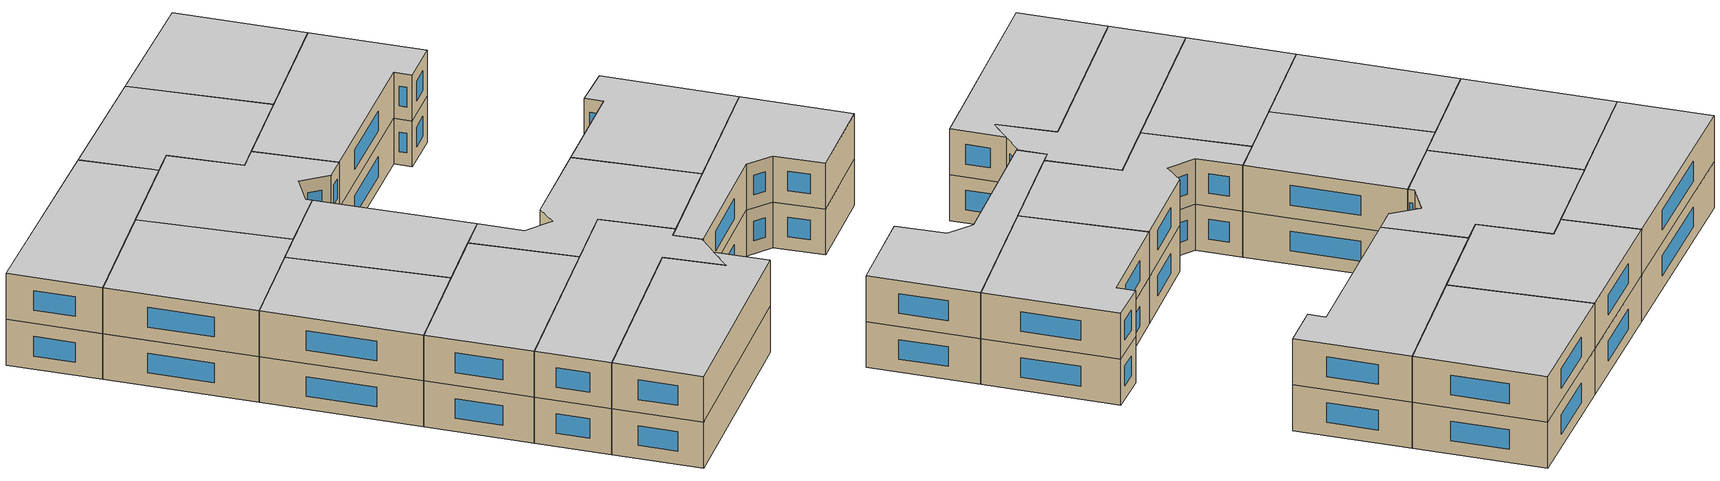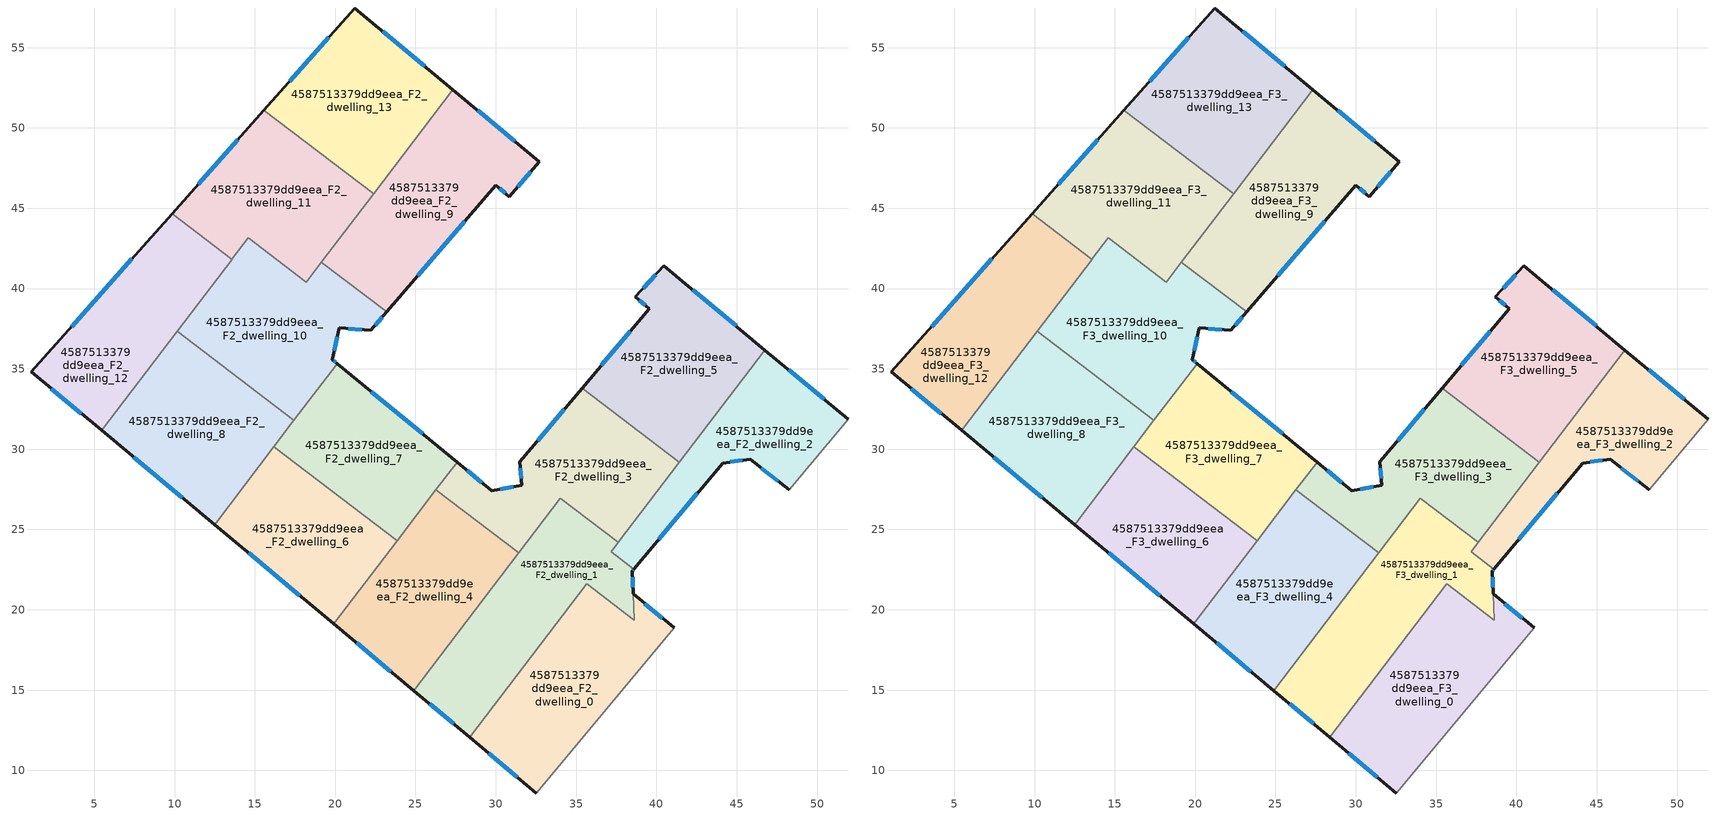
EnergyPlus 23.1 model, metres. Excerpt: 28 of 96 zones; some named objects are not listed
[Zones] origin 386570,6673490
4587513379dd9eea_F2_dwelling_0
 floor to 4587513379dd9eea_F1_dwelling_0 (EU_floor_Construction): 38.55,21 41.1,18.87 32.53,8.59 28.38,12.06 35.66,21.62 38.61,19.36 z6
 wall outside (EU_wall_Construction): 41.1,18.87 38.55,21 / 28.38,12.06 32.53,8.59 z6:9
 wall adiabatic (EU_wall_Construction): 32.53,8.59 41.1,18.87 z6:9
 wall to 4587513379dd9eea_F2_dwelling_1 (EU_wall_Construction): 38.55,21 38.61,19.36 35.66,21.62 28.38,12.06 z6:9
 window (EU_Window_Construction): 40.37,19.48 39.28,20.39 / 29.56,11.07 31.34,9.58 z6.86:8.14
4587513379dd9eea_F2_dwelling_1
 floor to 4587513379dd9eea_F1_dwelling_1 (EU_floor_Construction): 37.63,24.2 37.19,23.62 38.58,22.52 38.5,22.42 38.55,21 38.61,19.36 35.66,21.62 28.38,12.06 24.88,14.97 34.02,26.95 z6
 wall outside (EU_wall_Construction): 24.88,14.97 28.38,12.06 / 38.55,21 38.5,22.42 38.58,22.52 z6:9
 wall to 4587513379dd9eea_F2_dwelling_3 (EU_wall_Construction): 37.63,24.2 34.02,26.95 31.42,23.55 z6:9
 wall to 4587513379dd9eea_F2_dwelling_2 (EU_wall_Construction): 38.58,22.52 37.19,23.62 37.63,24.2 z6:9
 wall to 4587513379dd9eea_F2_dwelling_4 (EU_wall_Construction): 31.42,23.54 24.88,14.97 z6:9
 window (EU_Window_Construction): 25.88,14.14 27.38,12.89 / 38.52,22.45 38.55,22.49 / 38.53,21.4 38.51,22.01 z6.86:8.14
4587513379dd9eea_F2_dwelling_10
 floor to 4587513379dd9eea_F1_dwelling_10 (EU_floor_Construction): 19.15,41.64 23.21,38.54 22.23,37.4 20.26,37.55 19.82,35.58 20.13,35.33 17.43,31.79 10.16,37.34 14.59,43.15 18.2,40.39 z6
 wall outside (EU_wall_Construction): 20.13,35.33 19.82,35.58 20.26,37.55 22.23,37.4 23.21,38.54 z6:9
 wall to 4587513379dd9eea_F2_dwelling_8 (EU_wall_Construction): 10.16,37.34 17.43,31.79 z6:9
 wall to 4587513379dd9eea_F2_dwelling_11 (EU_wall_Construction): 19.15,41.64 18.2,40.39 14.59,43.15 13.58,41.83 z6:9
 wall to 4587513379dd9eea_F2_dwelling_9 (EU_wall_Construction): 23.21,38.54 19.15,41.64 z6:9
 wall to 4587513379dd9eea_F2_dwelling_7 (EU_wall_Construction): 17.43,31.79 20.13,35.33 z6:9
 wall to 4587513379dd9eea_F2_dwelling_12 (EU_wall_Construction): 13.58,41.82 10.16,37.34 z6:9
 window (EU_Window_Construction): 19.95,36.14 20.14,36.99 / 20.04,35.4 19.91,35.51 / 22.51,37.72 22.93,38.22 / 20.83,37.51 21.67,37.44 z6.86:8.14
4587513379dd9eea_F2_dwelling_11
 floor to 4587513379dd9eea_F1_dwelling_11 (EU_floor_Construction): 22.39,45.89 18.2,40.39 14.59,43.15 13.58,41.83 9.85,44.67 15.56,51.1 z6
 wall outside (EU_wall_Construction): 15.56,51.1 9.85,44.67 z6:9
 wall to 4587513379dd9eea_F2_dwelling_13 (EU_wall_Construction): 22.39,45.89 15.56,51.1 z6:9
 wall to 4587513379dd9eea_F2_dwelling_12 (EU_wall_Construction): 9.85,44.67 13.58,41.83 z6:9
 wall to 4587513379dd9eea_F2_dwelling_9 (EU_wall_Construction): 19.15,41.64 22.39,45.89 z6:9
 window (EU_Window_Construction): 13.93,49.26 11.48,46.51 z6.86:8.14
4587513379dd9eea_F2_dwelling_12
 floor to 4587513379dd9eea_F1_dwelling_12 (EU_floor_Construction): 13.58,41.83 5.45,31.17 1.09,34.81 9.85,44.67 z6
 wall outside (EU_wall_Construction): 9.85,44.67 1.09,34.81 5.45,31.17 z6:9
 wall to 4587513379dd9eea_F2_dwelling_8 (EU_wall_Construction): 5.45,31.17 10.16,37.34 z6:9
 window (EU_Window_Construction): 7.35,41.85 3.59,37.63 / 2.34,33.77 4.21,32.21 z6.86:8.14
4587513379dd9eea_F2_dwelling_13
 floor to 4587513379dd9eea_F1_dwelling_13 (EU_floor_Construction): 27.33,52.37 22.39,45.89 15.56,51.1 21.22,57.47 z6
 wall outside (EU_wall_Construction): 27.33,52.37 21.22,57.47 15.56,51.1 z6:9
 wall to 4587513379dd9eea_F2_dwelling_9 (EU_wall_Construction): 22.39,45.89 27.33,52.37 z6:9
 window (EU_Window_Construction): 19.6,55.65 17.18,52.92 / 25.58,53.83 22.97,56.01 z6.86:8.14
4587513379dd9eea_F2_dwelling_2
 floor to 4587513379dd9eea_F1_dwelling_2 (EU_floor_Construction): 51.93,31.86 48.27,27.46 45.84,29.37 44.12,29.13 38.58,22.52 37.19,23.62 46.76,36.17 z6
 wall outside (EU_wall_Construction): 51.93,31.86 46.76,36.17 / 38.58,22.52 44.12,29.13 45.84,29.37 48.27,27.46 z6:9
 wall adiabatic (EU_wall_Construction): 48.27,27.46 51.93,31.86 z6:9
 wall to 4587513379dd9eea_F2_dwelling_3 (EU_wall_Construction): 41.44,29.19 37.63,24.2 z6:9
 wall to 4587513379dd9eea_F2_dwelling_5 (EU_wall_Construction): 46.76,36.17 41.44,29.19 z6:9
 window (EU_Window_Construction): 50.46,33.09 48.24,34.94 / 46.53,28.83 47.57,28.01 / 44.61,29.2 45.35,29.3 / 40.16,24.41 42.54,27.24 z6.86:8.14
4587513379dd9eea_F2_dwelling_3
 floor to 4587513379dd9eea_F1_dwelling_3 (EU_floor_Construction): 41.44,29.19 37.63,24.2 34.02,26.95 31.42,23.54 26.28,27.47 27.59,29.19 29.75,27.42 31.61,27.76 31.49,29.22 35.38,33.81 z6
 wall outside (EU_wall_Construction): 35.38,33.81 31.49,29.22 31.61,27.76 29.75,27.42 27.59,29.19 z6:9
 wall to 4587513379dd9eea_F2_dwelling_4 (EU_wall_Construction): 26.28,27.47 31.42,23.54 z6:9
 wall to 4587513379dd9eea_F2_dwelling_5 (EU_wall_Construction): 41.44,29.19 35.38,33.81 z6:9
 wall to 4587513379dd9eea_F2_dwelling_7 (EU_wall_Construction): 27.59,29.19 26.28,27.47 z6:9
 window (EU_Window_Construction): 29.14,27.92 28.21,28.68 / 31.08,27.66 30.28,27.51 / 31.52,28.8 31.57,28.18 / 34.27,32.5 32.6,30.53 z6.86:8.14
4587513379dd9eea_F2_dwelling_4
 floor to 4587513379dd9eea_F1_dwelling_4 (EU_floor_Construction): 31.42,23.54 24.88,14.97 19.91,19.12 26.28,27.47 z6
 wall outside (EU_wall_Construction): 19.91,19.12 24.88,14.97 z6:9
 wall to 4587513379dd9eea_F2_dwelling_6 (EU_wall_Construction): 23.87,24.31 19.91,19.12 z6:9
 wall to 4587513379dd9eea_F2_dwelling_7 (EU_wall_Construction): 26.28,27.47 23.87,24.31 z6:9
 window (EU_Window_Construction): 21.33,17.93 23.46,16.16 z6.86:8.14
4587513379dd9eea_F2_dwelling_5
 floor to 4587513379dd9eea_F1_dwelling_5 (EU_floor_Construction): 46.76,36.17 41.44,29.19 35.38,33.81 39.56,38.74 38.68,39.47 40.47,41.42 z6
 wall outside (EU_wall_Construction): 46.76,36.17 40.47,41.42 38.68,39.47 39.56,38.74 35.38,33.81 z6:9
 window (EU_Window_Construction): 38.37,37.33 36.58,35.21 / 38.94,39.26 39.31,38.95 / 39.96,40.86 39.19,40.03 / 44.96,37.67 42.27,39.92 z6.86:8.14
4587513379dd9eea_F2_dwelling_6
 floor to 4587513379dd9eea_F1_dwelling_6 (EU_floor_Construction): 23.87,24.31 19.91,19.12 12.49,25.3 16.19,30.16 z6
 wall outside (EU_wall_Construction): 12.49,25.3 19.91,19.12 z6:9
 wall to 4587513379dd9eea_F2_dwelling_7 (EU_wall_Construction): 23.87,24.31 16.19,30.16 z6:9
 wall to 4587513379dd9eea_F2_dwelling_8 (EU_wall_Construction): 16.19,30.16 12.49,25.3 z6:9
 window (EU_Window_Construction): 14.61,23.54 17.79,20.89 z6.86:8.14
4587513379dd9eea_F2_dwelling_7
 floor to 4587513379dd9eea_F1_dwelling_7 (EU_floor_Construction): 27.59,29.19 23.87,24.31 16.19,30.16 20.13,35.33 z6
 wall outside (EU_wall_Construction): 27.59,29.19 20.13,35.33 z6:9
 wall to 4587513379dd9eea_F2_dwelling_8 (EU_wall_Construction): 17.43,31.79 16.19,30.16 z6:9
 window (EU_Window_Construction): 25.46,30.94 22.26,33.57 z6.86:8.14
4587513379dd9eea_F2_dwelling_8
 floor to 4587513379dd9eea_F1_dwelling_8 (EU_floor_Construction): 17.43,31.79 12.49,25.3 5.45,31.17 10.16,37.34 z6
 wall outside (EU_wall_Construction): 5.45,31.17 12.49,25.3 z6:9
 window (EU_Window_Construction): 7.46,29.5 10.48,26.98 z6.86:8.14
4587513379dd9eea_F2_dwelling_9
 floor to 4587513379dd9eea_F1_dwelling_9 (EU_floor_Construction): 32.71,47.89 30.84,45.72 30.01,46.44 23.21,38.54 19.15,41.64 27.33,52.37 z6
 wall outside (EU_wall_Construction): 23.21,38.54 30.01,46.44 30.84,45.72 32.71,47.89 27.33,52.37 z6:9
 window (EU_Window_Construction): 31.37,46.34 32.17,47.27 / 30.25,46.23 30.6,45.93 / 25.16,40.8 28.07,44.18 / 31.17,49.17 28.87,51.09 z6.86:8.14
4587513379dd9eea_F3_dwelling_0
 floor to 4587513379dd9eea_F2_dwelling_0 (EU_floor_Construction): 38.55,21 41.1,18.87 32.53,8.59 28.38,12.06 35.66,21.62 38.61,19.36 z9
 wall outside (EU_wall_Construction): 41.1,18.87 38.55,21 / 28.38,12.06 32.53,8.59 z9:12
 wall adiabatic (EU_wall_Construction): 32.53,8.59 41.1,18.87 z9:12
 wall to 4587513379dd9eea_F3_dwelling_1 (EU_wall_Construction): 38.55,21 38.61,19.36 35.66,21.62 28.38,12.06 z9:12
 window (EU_Window_Construction): 40.37,19.48 39.28,20.39 / 29.56,11.07 31.34,9.58 z9.86:11.14
 ceiling to 4587513379dd9eea_F4_dwelling_0 (EU_floor_Construction): 32.53,8.59 41.1,18.87 38.55,21 38.61,19.36 35.66,21.62 28.38,12.06 z12
4587513379dd9eea_F3_dwelling_1
 floor to 4587513379dd9eea_F2_dwelling_1 (EU_floor_Construction): 37.63,24.2 37.19,23.62 38.58,22.52 38.5,22.42 38.55,21 38.61,19.36 35.66,21.62 28.38,12.06 24.88,14.97 34.02,26.95 z9
 wall outside (EU_wall_Construction): 24.88,14.97 28.38,12.06 / 38.55,21 38.5,22.42 38.58,22.52 z9:12
 wall to 4587513379dd9eea_F3_dwelling_3 (EU_wall_Construction): 37.63,24.2 34.02,26.95 31.42,23.55 z9:12
 wall to 4587513379dd9eea_F3_dwelling_2 (EU_wall_Construction): 38.58,22.52 37.19,23.62 37.63,24.2 z9:12
 wall to 4587513379dd9eea_F3_dwelling_4 (EU_wall_Construction): 31.42,23.54 24.88,14.97 z9:12
 window (EU_Window_Construction): 25.88,14.14 27.38,12.89 / 38.52,22.45 38.55,22.49 / 38.53,21.4 38.51,22.01 z9.86:11.14
 ceiling to 4587513379dd9eea_F4_dwelling_1 (EU_floor_Construction): 38.61,19.36 38.55,21 38.5,22.42 38.58,22.52 37.19,23.62 37.63,24.2 34.02,26.95 24.88,14.97 28.38,12.06 35.66,21.62 z12
4587513379dd9eea_F3_dwelling_10
 floor to 4587513379dd9eea_F2_dwelling_10 (EU_floor_Construction): 19.15,41.64 23.21,38.54 22.23,37.4 20.26,37.55 19.82,35.58 20.13,35.33 17.43,31.79 10.16,37.34 14.59,43.15 18.2,40.39 z9
 wall outside (EU_wall_Construction): 20.13,35.33 19.82,35.58 20.26,37.55 22.23,37.4 23.21,38.54 z9:12
 wall to 4587513379dd9eea_F3_dwelling_8 (EU_wall_Construction): 10.16,37.34 17.43,31.79 z9:12
 wall to 4587513379dd9eea_F3_dwelling_11 (EU_wall_Construction): 19.15,41.64 18.2,40.39 14.59,43.15 13.58,41.83 z9:12
 wall to 4587513379dd9eea_F3_dwelling_9 (EU_wall_Construction): 23.21,38.54 19.15,41.64 z9:12
 wall to 4587513379dd9eea_F3_dwelling_7 (EU_wall_Construction): 17.43,31.79 20.13,35.33 z9:12
 wall to 4587513379dd9eea_F3_dwelling_12 (EU_wall_Construction): 13.58,41.82 10.16,37.34 z9:12
 window (EU_Window_Construction): 19.95,36.14 20.14,36.99 / 20.04,35.4 19.91,35.51 / 22.51,37.72 22.93,38.22 / 20.83,37.51 21.67,37.44 z9.86:11.14
 ceiling to 4587513379dd9eea_F4_dwelling_10 (EU_floor_Construction): 20.13,35.33 19.82,35.58 20.26,37.55 22.23,37.4 23.21,38.54 19.15,41.64 18.2,40.39 14.59,43.15 10.16,37.34 17.43,31.79 z12
4587513379dd9eea_F3_dwelling_11
 floor to 4587513379dd9eea_F2_dwelling_11 (EU_floor_Construction): 22.39,45.89 18.2,40.39 14.59,43.15 13.58,41.83 9.85,44.67 15.56,51.1 z9
 wall outside (EU_wall_Construction): 15.56,51.1 9.85,44.67 z9:12
 wall to 4587513379dd9eea_F3_dwelling_13 (EU_wall_Construction): 22.39,45.89 15.56,51.1 z9:12
 wall to 4587513379dd9eea_F3_dwelling_12 (EU_wall_Construction): 9.85,44.67 13.58,41.83 z9:12
 wall to 4587513379dd9eea_F3_dwelling_9 (EU_wall_Construction): 19.15,41.64 22.39,45.89 z9:12
 window (EU_Window_Construction): 13.93,49.26 11.48,46.51 z9.86:11.14
 ceiling to 4587513379dd9eea_F4_dwelling_11 (EU_floor_Construction): 18.2,40.39 22.39,45.89 15.56,51.1 9.85,44.67 13.58,41.83 14.59,43.15 z12
4587513379dd9eea_F3_dwelling_12
 floor to 4587513379dd9eea_F2_dwelling_12 (EU_floor_Construction): 13.58,41.83 5.45,31.17 1.09,34.81 9.85,44.67 z9
 wall outside (EU_wall_Construction): 9.85,44.67 1.09,34.81 5.45,31.17 z9:12
 wall to 4587513379dd9eea_F3_dwelling_8 (EU_wall_Construction): 5.45,31.17 10.16,37.34 z9:12
 window (EU_Window_Construction): 7.35,41.85 3.59,37.63 / 2.34,33.77 4.21,32.21 z9.86:11.14
 ceiling to 4587513379dd9eea_F4_dwelling_12 (EU_floor_Construction): 5.45,31.17 13.58,41.83 9.85,44.67 1.09,34.81 z12
4587513379dd9eea_F3_dwelling_13
 floor to 4587513379dd9eea_F2_dwelling_13 (EU_floor_Construction): 27.33,52.37 22.39,45.89 15.56,51.1 21.22,57.47 z9
 wall outside (EU_wall_Construction): 27.33,52.37 21.22,57.47 15.56,51.1 z9:12
 wall to 4587513379dd9eea_F3_dwelling_9 (EU_wall_Construction): 22.39,45.89 27.33,52.37 z9:12
 window (EU_Window_Construction): 19.6,55.65 17.18,52.92 / 25.58,53.83 22.97,56.01 z9.86:11.14
 ceiling to 4587513379dd9eea_F4_dwelling_13 (EU_floor_Construction): 22.39,45.89 27.33,52.37 21.22,57.47 15.56,51.1 z12
4587513379dd9eea_F3_dwelling_2
 floor to 4587513379dd9eea_F2_dwelling_2 (EU_floor_Construction): 51.93,31.86 48.27,27.46 45.84,29.37 44.12,29.13 38.58,22.52 37.19,23.62 46.76,36.17 z9
 wall outside (EU_wall_Construction): 51.93,31.86 46.76,36.17 / 38.58,22.52 44.12,29.13 45.84,29.37 48.27,27.46 z9:12
 wall adiabatic (EU_wall_Construction): 48.27,27.46 51.93,31.86 z9:12
 wall to 4587513379dd9eea_F3_dwelling_3 (EU_wall_Construction): 41.44,29.19 37.63,24.2 z9:12
 wall to 4587513379dd9eea_F3_dwelling_5 (EU_wall_Construction): 46.76,36.17 41.44,29.19 z9:12
 window (EU_Window_Construction): 50.46,33.09 48.24,34.94 / 46.53,28.83 47.57,28.01 / 44.61,29.2 45.35,29.3 / 40.16,24.41 42.54,27.24 z9.86:11.14
 ceiling to 4587513379dd9eea_F4_dwelling_2 (EU_floor_Construction): 48.27,27.46 51.93,31.86 46.76,36.17 37.19,23.62 38.58,22.52 44.12,29.13 45.84,29.37 z12
4587513379dd9eea_F3_dwelling_3
 floor to 4587513379dd9eea_F2_dwelling_3 (EU_floor_Construction): 41.44,29.19 37.63,24.2 34.02,26.95 31.42,23.54 26.28,27.47 27.59,29.19 29.75,27.42 31.61,27.76 31.49,29.22 35.38,33.81 z9
 wall outside (EU_wall_Construction): 35.38,33.81 31.49,29.22 31.61,27.76 29.75,27.42 27.59,29.19 z9:12
 wall to 4587513379dd9eea_F3_dwelling_4 (EU_wall_Construction): 26.28,27.47 31.42,23.54 z9:12
 wall to 4587513379dd9eea_F3_dwelling_5 (EU_wall_Construction): 41.44,29.19 35.38,33.81 z9:12
 wall to 4587513379dd9eea_F3_dwelling_7 (EU_wall_Construction): 27.59,29.19 26.28,27.47 z9:12
 window (EU_Window_Construction): 29.14,27.92 28.21,28.68 / 31.08,27.66 30.28,27.51 / 31.52,28.8 31.57,28.18 / 34.27,32.5 32.6,30.53 z9.86:11.14
 ceiling to 4587513379dd9eea_F4_dwelling_3 (EU_floor_Construction): 37.63,24.2 41.44,29.19 35.38,33.81 31.49,29.22 31.61,27.76 29.75,27.42 27.59,29.19 26.28,27.47 31.42,23.54 34.02,26.95 z12
4587513379dd9eea_F3_dwelling_4
 floor to 4587513379dd9eea_F2_dwelling_4 (EU_floor_Construction): 31.42,23.54 24.88,14.97 19.91,19.12 26.28,27.47 z9
 wall outside (EU_wall_Construction): 19.91,19.12 24.88,14.97 z9:12
 wall to 4587513379dd9eea_F3_dwelling_6 (EU_wall_Construction): 23.87,24.31 19.91,19.12 z9:12
 wall to 4587513379dd9eea_F3_dwelling_7 (EU_wall_Construction): 26.28,27.47 23.87,24.31 z9:12
 window (EU_Window_Construction): 21.33,17.93 23.46,16.16 z9.86:11.14
 ceiling to 4587513379dd9eea_F4_dwelling_4 (EU_floor_Construction): 24.88,14.97 31.42,23.54 26.28,27.47 19.91,19.12 z12
4587513379dd9eea_F3_dwelling_5
 floor to 4587513379dd9eea_F2_dwelling_5 (EU_floor_Construction): 46.76,36.17 41.44,29.19 35.38,33.81 39.56,38.74 38.68,39.47 40.47,41.42 z9
 wall outside (EU_wall_Construction): 46.76,36.17 40.47,41.42 38.68,39.47 39.56,38.74 35.38,33.81 z9:12
 window (EU_Window_Construction): 38.37,37.33 36.58,35.21 / 38.94,39.26 39.31,38.95 / 39.96,40.86 39.19,40.03 / 44.96,37.67 42.27,39.92 z9.86:11.14
 ceiling to 4587513379dd9eea_F4_dwelling_5 (EU_floor_Construction): 41.44,29.19 46.76,36.17 40.47,41.42 38.68,39.47 39.56,38.74 35.38,33.81 z12
4587513379dd9eea_F3_dwelling_6
 floor to 4587513379dd9eea_F2_dwelling_6 (EU_floor_Construction): 23.87,24.31 19.91,19.12 12.49,25.3 16.19,30.16 z9
 wall outside (EU_wall_Construction): 12.49,25.3 19.91,19.12 z9:12
 wall to 4587513379dd9eea_F3_dwelling_7 (EU_wall_Construction): 23.87,24.31 16.19,30.16 z9:12
 wall to 4587513379dd9eea_F3_dwelling_8 (EU_wall_Construction): 16.19,30.16 12.49,25.3 z9:12
 window (EU_Window_Construction): 14.61,23.54 17.79,20.89 z9.86:11.14
 ceiling to 4587513379dd9eea_F4_dwelling_6 (EU_floor_Construction): 19.91,19.12 23.87,24.31 16.19,30.16 12.49,25.3 z12
4587513379dd9eea_F3_dwelling_7
 floor to 4587513379dd9eea_F2_dwelling_7 (EU_floor_Construction): 27.59,29.19 23.87,24.31 16.19,30.16 20.13,35.33 z9
 wall outside (EU_wall_Construction): 27.59,29.19 20.13,35.33 z9:12
 wall to 4587513379dd9eea_F3_dwelling_8 (EU_wall_Construction): 17.43,31.79 16.19,30.16 z9:12
 window (EU_Window_Construction): 25.46,30.94 22.26,33.57 z9.86:11.14
 ceiling to 4587513379dd9eea_F4_dwelling_7 (EU_floor_Construction): 23.87,24.31 27.59,29.19 20.13,35.33 16.19,30.16 z12
4587513379dd9eea_F3_dwelling_8
 floor to 4587513379dd9eea_F2_dwelling_8 (EU_floor_Construction): 17.43,31.79 12.49,25.3 5.45,31.17 10.16,37.34 z9
 wall outside (EU_wall_Construction): 5.45,31.17 12.49,25.3 z9:12
 window (EU_Window_Construction): 7.46,29.5 10.48,26.98 z9.86:11.14
 ceiling to 4587513379dd9eea_F4_dwelling_8 (EU_floor_Construction): 12.49,25.3 17.43,31.79 10.16,37.34 5.45,31.17 z12
4587513379dd9eea_F3_dwelling_9
 floor to 4587513379dd9eea_F2_dwelling_9 (EU_floor_Construction): 32.71,47.89 30.84,45.72 30.01,46.44 23.21,38.54 19.15,41.64 27.33,52.37 z9
 wall outside (EU_wall_Construction): 23.21,38.54 30.01,46.44 30.84,45.72 32.71,47.89 27.33,52.37 z9:12
 window (EU_Window_Construction): 31.37,46.34 32.17,47.27 / 30.25,46.23 30.6,45.93 / 25.16,40.8 28.07,44.18 / 31.17,49.17 28.87,51.09 z9.86:11.14
 ceiling to 4587513379dd9eea_F4_dwelling_9 (EU_floor_Construction): 30.84,45.72 32.71,47.89 27.33,52.37 19.15,41.64 23.21,38.54 30.01,46.44 z12
[Building]
EU S2 Campaign: North Axis=0; Terrain=City; Solar Distribution=FullExterior
[Site:Location]
Helsinki-Vantaa.AP: Latitude=60.317; Longitude=24.963; Time Zone=2; Elevation=54.6
[SizingPeriod:WeatherFileDays]
AnnualSizingPeriod: Begin Month=1; Begin Day of Month=1; End Month=12; End Day of Month=31; Day of Week for Start Day=Monday; Use Weather File Daylight Saving Period=No; Use Weather File Rain and Snow Indicators=No
[MATERIAL]
EU_InternalMass_Material: Roughness=MediumRough; Thickness=0.1; Conductivity=1; Density=1800; Specific Heat=900; Thermal Absorptance=0.9; Solar Absorptance=0.7; Visible Absorptance=0.7
[MATERIAL:NOMASS] Roughness=MediumRough; Thermal Absorptance=0.9; Solar Absorptance=0.7; Visible Absorptance=0.7
Name | Thermal Resistance
EU_wall_NoMass | 1.10183
EU_floor_NoMass | 1.70606
[WINDOWMATERIAL:SIMPLEGLAZINGSYSTEM]
EU_Window_SimpleGlazing: UFactor=3.11035; Solar Heat Gain Coefficient=0.8; Visible Transmittance=0.8
[CONSTRUCTION]
EU_wall_Construction: EU_wall_NoMass
EU_floor_Construction: EU_floor_NoMass
EU_Window_Construction: EU_Window_SimpleGlazing
EU_InternalMass_Construction: EU_InternalMass_Material
[ZONE] Type=1; Multiplier=1; Ceiling Height=autocalculate; Floor Area=autocalculate; Part of Total Floor Area=Yes
Name | Volume
4587513379dd9eea_F2_dwelling_0; 4587513379dd9eea_F3_dwelling_0 | 216.379
4587513379dd9eea_F2_dwelling_1; 4587513379dd9eea_F3_dwelling_1 | 226.737
4587513379dd9eea_F2_dwelling_10; 4587513379dd9eea_F3_dwelling_10 | 218.451
4587513379dd9eea_F2_dwelling_11; 4587513379dd9eea_F3_dwelling_11 | 206.565
4587513379dd9eea_F2_dwelling_12; 4587513379dd9eea_F3_dwelling_12 | 206.569
4587513379dd9eea_F2_dwelling_13; 4587513379dd9eea_F3_dwelling_13 | 206.595
4587513379dd9eea_F2_dwelling_2; 4587513379dd9eea_F3_dwelling_2 | 176.672
4587513379dd9eea_F2_dwelling_3; 4587513379dd9eea_F3_dwelling_3 | 206.571
4587513379dd9eea_F2_dwelling_4; 4587513379dd9eea_F3_dwelling_4 | 206.591
4587513379dd9eea_F2_dwelling_5; 4587513379dd9eea_F3_dwelling_5 | 206.572
4587513379dd9eea_F2_dwelling_6; 4587513379dd9eea_F3_dwelling_6 | 182.918
4587513379dd9eea_F2_dwelling_7; 4587513379dd9eea_F3_dwelling_7 | 182.928
4587513379dd9eea_F2_dwelling_8; 4587513379dd9eea_F3_dwelling_8 | 218.439
4587513379dd9eea_F2_dwelling_9; 4587513379dd9eea_F3_dwelling_9 | 230.273
[INTERNALMASS] Construction=EU_InternalMass_Construction
Name | Zone or ZoneList | Surface Area
4587513379dd9eea_F2_dwelling_0_EU_InternalMass | 4587513379dd9eea_F2_dwelling_0 | 72.1306
4587513379dd9eea_F2_dwelling_1_EU_InternalMass | 4587513379dd9eea_F2_dwelling_1 | 75.5804
4587513379dd9eea_F2_dwelling_2_EU_InternalMass | 4587513379dd9eea_F2_dwelling_2 | 58.8913
4587513379dd9eea_F2_dwelling_3_EU_InternalMass | 4587513379dd9eea_F2_dwelling_3 | 68.8568
4587513379dd9eea_F2_dwelling_4_EU_InternalMass | 4587513379dd9eea_F2_dwelling_4 | 68.8654
4587513379dd9eea_F2_dwelling_5_EU_InternalMass | 4587513379dd9eea_F2_dwelling_5 | 68.8605
4587513379dd9eea_F2_dwelling_6_EU_InternalMass | 4587513379dd9eea_F2_dwelling_6 | 60.9747
4587513379dd9eea_F2_dwelling_7_EU_InternalMass | 4587513379dd9eea_F2_dwelling_7 | 60.9735
4587513379dd9eea_F2_dwelling_8_EU_InternalMass | 4587513379dd9eea_F2_dwelling_8 | 72.811
4587513379dd9eea_F2_dwelling_9_EU_InternalMass | 4587513379dd9eea_F2_dwelling_9 | 76.7568
4587513379dd9eea_F2_dwelling_10_EU_InternalMass | 4587513379dd9eea_F2_dwelling_10 | 72.8164
4587513379dd9eea_F2_dwelling_11_EU_InternalMass | 4587513379dd9eea_F2_dwelling_11 | 68.855
4587513379dd9eea_F2_dwelling_12_EU_InternalMass | 4587513379dd9eea_F2_dwelling_12 | 68.8568
4587513379dd9eea_F2_dwelling_13_EU_InternalMass | 4587513379dd9eea_F2_dwelling_13 | 68.8623
4587513379dd9eea_F3_dwelling_0_EU_InternalMass | 4587513379dd9eea_F3_dwelling_0 | 72.1306
4587513379dd9eea_F3_dwelling_1_EU_InternalMass | 4587513379dd9eea_F3_dwelling_1 | 75.5804
4587513379dd9eea_F3_dwelling_2_EU_InternalMass | 4587513379dd9eea_F3_dwelling_2 | 58.8913
4587513379dd9eea_F3_dwelling_3_EU_InternalMass | 4587513379dd9eea_F3_dwelling_3 | 68.8568
4587513379dd9eea_F3_dwelling_4_EU_InternalMass | 4587513379dd9eea_F3_dwelling_4 | 68.8654
4587513379dd9eea_F3_dwelling_5_EU_InternalMass | 4587513379dd9eea_F3_dwelling_5 | 68.8605
4587513379dd9eea_F3_dwelling_6_EU_InternalMass | 4587513379dd9eea_F3_dwelling_6 | 60.9747
4587513379dd9eea_F3_dwelling_7_EU_InternalMass | 4587513379dd9eea_F3_dwelling_7 | 60.9735
4587513379dd9eea_F3_dwelling_8_EU_InternalMass | 4587513379dd9eea_F3_dwelling_8 | 72.811
4587513379dd9eea_F3_dwelling_9_EU_InternalMass | 4587513379dd9eea_F3_dwelling_9 | 76.7568
4587513379dd9eea_F3_dwelling_10_EU_InternalMass | 4587513379dd9eea_F3_dwelling_10 | 72.8164
4587513379dd9eea_F3_dwelling_11_EU_InternalMass | 4587513379dd9eea_F3_dwelling_11 | 68.855
4587513379dd9eea_F3_dwelling_12_EU_InternalMass | 4587513379dd9eea_F3_dwelling_12 | 68.8568
4587513379dd9eea_F3_dwelling_13_EU_InternalMass | 4587513379dd9eea_F3_dwelling_13 | 68.8623
[OTHEREQUIPMENT] Fuel Type=Electricity; Design Level Calculation Method=Watts/Area; Power per Zone Floor Area=1; Fraction Latent=0; Fraction Radiant=0; Fraction Lost=0; Carbon Dioxide Generation Rate=0; EndUse Subcategory=EU_Step8_InternalGains
Name | Zone or ZoneList or Space or SpaceList | Schedule
EU_Step8_InternalGain_4587513379dd9eea_F2_dwelling_0_f000 | 4587513379dd9eea_F2_dwelling_0 | EU_Step8_GainSchedule_4587513379dd9eea_F2_dwelling_0_f000
EU_Step8_InternalGain_4587513379dd9eea_F2_dwelling_1_f000 | 4587513379dd9eea_F2_dwelling_1 | EU_Step8_GainSchedule_4587513379dd9eea_F2_dwelling_1_f000
EU_Step8_InternalGain_4587513379dd9eea_F2_dwelling_2_f000 | 4587513379dd9eea_F2_dwelling_2 | EU_Step8_GainSchedule_4587513379dd9eea_F2_dwelling_2_f000
EU_Step8_InternalGain_4587513379dd9eea_F2_dwelling_3_f000 | 4587513379dd9eea_F2_dwelling_3 | EU_Step8_GainSchedule_4587513379dd9eea_F2_dwelling_3_f000
EU_Step8_InternalGain_4587513379dd9eea_F2_dwelling_4_f000 | 4587513379dd9eea_F2_dwelling_4 | EU_Step8_GainSchedule_4587513379dd9eea_F2_dwelling_4_f000
EU_Step8_InternalGain_4587513379dd9eea_F2_dwelling_5_f000 | 4587513379dd9eea_F2_dwelling_5 | EU_Step8_GainSchedule_4587513379dd9eea_F2_dwelling_5_f000
EU_Step8_InternalGain_4587513379dd9eea_F2_dwelling_6_f000 | 4587513379dd9eea_F2_dwelling_6 | EU_Step8_GainSchedule_4587513379dd9eea_F2_dwelling_6_f000
EU_Step8_InternalGain_4587513379dd9eea_F2_dwelling_7_f000 | 4587513379dd9eea_F2_dwelling_7 | EU_Step8_GainSchedule_4587513379dd9eea_F2_dwelling_7_f000
EU_Step8_InternalGain_4587513379dd9eea_F2_dwelling_8_f000 | 4587513379dd9eea_F2_dwelling_8 | EU_Step8_GainSchedule_4587513379dd9eea_F2_dwelling_8_f000
EU_Step8_InternalGain_4587513379dd9eea_F2_dwelling_9_f000 | 4587513379dd9eea_F2_dwelling_9 | EU_Step8_GainSchedule_4587513379dd9eea_F2_dwelling_9_f000
EU_Step8_InternalGain_4587513379dd9eea_F2_dwelling_10_f000 | 4587513379dd9eea_F2_dwelling_10 | EU_Step8_GainSchedule_4587513379dd9eea_F2_dwelling_10_f000
EU_Step8_InternalGain_4587513379dd9eea_F2_dwelling_11_f000 | 4587513379dd9eea_F2_dwelling_11 | EU_Step8_GainSchedule_4587513379dd9eea_F2_dwelling_11_f000
EU_Step8_InternalGain_4587513379dd9eea_F2_dwelling_12_f000 | 4587513379dd9eea_F2_dwelling_12 | EU_Step8_GainSchedule_4587513379dd9eea_F2_dwelling_12_f000
EU_Step8_InternalGain_4587513379dd9eea_F2_dwelling_13_f000 | 4587513379dd9eea_F2_dwelling_13 | EU_Step8_GainSchedule_4587513379dd9eea_F2_dwelling_13_f000
EU_Step8_InternalGain_4587513379dd9eea_F3_dwelling_0_f000 | 4587513379dd9eea_F3_dwelling_0 | EU_Step8_GainSchedule_4587513379dd9eea_F3_dwelling_0_f000
EU_Step8_InternalGain_4587513379dd9eea_F3_dwelling_1_f000 | 4587513379dd9eea_F3_dwelling_1 | EU_Step8_GainSchedule_4587513379dd9eea_F3_dwelling_1_f000
EU_Step8_InternalGain_4587513379dd9eea_F3_dwelling_2_f000 | 4587513379dd9eea_F3_dwelling_2 | EU_Step8_GainSchedule_4587513379dd9eea_F3_dwelling_2_f000
EU_Step8_InternalGain_4587513379dd9eea_F3_dwelling_3_f000 | 4587513379dd9eea_F3_dwelling_3 | EU_Step8_GainSchedule_4587513379dd9eea_F3_dwelling_3_f000
EU_Step8_InternalGain_4587513379dd9eea_F3_dwelling_4_f000 | 4587513379dd9eea_F3_dwelling_4 | EU_Step8_GainSchedule_4587513379dd9eea_F3_dwelling_4_f000
EU_Step8_InternalGain_4587513379dd9eea_F3_dwelling_5_f000 | 4587513379dd9eea_F3_dwelling_5 | EU_Step8_GainSchedule_4587513379dd9eea_F3_dwelling_5_f000
EU_Step8_InternalGain_4587513379dd9eea_F3_dwelling_6_f000 | 4587513379dd9eea_F3_dwelling_6 | EU_Step8_GainSchedule_4587513379dd9eea_F3_dwelling_6_f000
EU_Step8_InternalGain_4587513379dd9eea_F3_dwelling_7_f000 | 4587513379dd9eea_F3_dwelling_7 | EU_Step8_GainSchedule_4587513379dd9eea_F3_dwelling_7_f000
EU_Step8_InternalGain_4587513379dd9eea_F3_dwelling_8_f000 | 4587513379dd9eea_F3_dwelling_8 | EU_Step8_GainSchedule_4587513379dd9eea_F3_dwelling_8_f000
EU_Step8_InternalGain_4587513379dd9eea_F3_dwelling_9_f000 | 4587513379dd9eea_F3_dwelling_9 | EU_Step8_GainSchedule_4587513379dd9eea_F3_dwelling_9_f000
EU_Step8_InternalGain_4587513379dd9eea_F3_dwelling_10_f000 | 4587513379dd9eea_F3_dwelling_10 | EU_Step8_GainSchedule_4587513379dd9eea_F3_dwelling_10_f000
EU_Step8_InternalGain_4587513379dd9eea_F3_dwelling_11_f000 | 4587513379dd9eea_F3_dwelling_11 | EU_Step8_GainSchedule_4587513379dd9eea_F3_dwelling_11_f000
EU_Step8_InternalGain_4587513379dd9eea_F3_dwelling_12_f000 | 4587513379dd9eea_F3_dwelling_12 | EU_Step8_GainSchedule_4587513379dd9eea_F3_dwelling_12_f000
EU_Step8_InternalGain_4587513379dd9eea_F3_dwelling_13_f000 | 4587513379dd9eea_F3_dwelling_13 | EU_Step8_GainSchedule_4587513379dd9eea_F3_dwelling_13_f000
[ZONEVENTILATION:DESIGNFLOWRATE] Schedule=EU_AlwaysOn; Design Flow Rate Calculation Method=AirChanges/Hour; Air Changes per Hour=0.756316; Ventilation Type=Natural; Fan Pressure Rise=0; Fan Total Efficiency=1; Constant Term Coefficient=1; Temperature Term Coefficient=0; Velocity Term Coefficient=0; Velocity Squared Term Coefficient=0; Minimum Indoor Temperature=-100; Maximum Indoor Temperature=100; Delta Temperature=-100; Minimum Outdoor Temperature=-100; Maximum Outdoor Temperature=100; Maximum Wind Speed=40
Name | Zone or ZoneList or Space or SpaceList
EU_ConstantAir_4587513379dd9eea_F2_dwelling_0 | 4587513379dd9eea_F2_dwelling_0
EU_ConstantAir_4587513379dd9eea_F2_dwelling_1 | 4587513379dd9eea_F2_dwelling_1
EU_ConstantAir_4587513379dd9eea_F2_dwelling_2 | 4587513379dd9eea_F2_dwelling_2
EU_ConstantAir_4587513379dd9eea_F2_dwelling_3 | 4587513379dd9eea_F2_dwelling_3
EU_ConstantAir_4587513379dd9eea_F2_dwelling_4 | 4587513379dd9eea_F2_dwelling_4
EU_ConstantAir_4587513379dd9eea_F2_dwelling_5 | 4587513379dd9eea_F2_dwelling_5
EU_ConstantAir_4587513379dd9eea_F2_dwelling_6 | 4587513379dd9eea_F2_dwelling_6
EU_ConstantAir_4587513379dd9eea_F2_dwelling_7 | 4587513379dd9eea_F2_dwelling_7
EU_ConstantAir_4587513379dd9eea_F2_dwelling_8 | 4587513379dd9eea_F2_dwelling_8
EU_ConstantAir_4587513379dd9eea_F2_dwelling_9 | 4587513379dd9eea_F2_dwelling_9
EU_ConstantAir_4587513379dd9eea_F2_dwelling_10 | 4587513379dd9eea_F2_dwelling_10
EU_ConstantAir_4587513379dd9eea_F2_dwelling_11 | 4587513379dd9eea_F2_dwelling_11
EU_ConstantAir_4587513379dd9eea_F2_dwelling_12 | 4587513379dd9eea_F2_dwelling_12
EU_ConstantAir_4587513379dd9eea_F2_dwelling_13 | 4587513379dd9eea_F2_dwelling_13
EU_ConstantAir_4587513379dd9eea_F3_dwelling_0 | 4587513379dd9eea_F3_dwelling_0
EU_ConstantAir_4587513379dd9eea_F3_dwelling_1 | 4587513379dd9eea_F3_dwelling_1
EU_ConstantAir_4587513379dd9eea_F3_dwelling_2 | 4587513379dd9eea_F3_dwelling_2
EU_ConstantAir_4587513379dd9eea_F3_dwelling_3 | 4587513379dd9eea_F3_dwelling_3
EU_ConstantAir_4587513379dd9eea_F3_dwelling_4 | 4587513379dd9eea_F3_dwelling_4
EU_ConstantAir_4587513379dd9eea_F3_dwelling_5 | 4587513379dd9eea_F3_dwelling_5
EU_ConstantAir_4587513379dd9eea_F3_dwelling_6 | 4587513379dd9eea_F3_dwelling_6
EU_ConstantAir_4587513379dd9eea_F3_dwelling_7 | 4587513379dd9eea_F3_dwelling_7
EU_ConstantAir_4587513379dd9eea_F3_dwelling_8 | 4587513379dd9eea_F3_dwelling_8
EU_ConstantAir_4587513379dd9eea_F3_dwelling_9 | 4587513379dd9eea_F3_dwelling_9
EU_ConstantAir_4587513379dd9eea_F3_dwelling_10 | 4587513379dd9eea_F3_dwelling_10
EU_ConstantAir_4587513379dd9eea_F3_dwelling_11 | 4587513379dd9eea_F3_dwelling_11
EU_ConstantAir_4587513379dd9eea_F3_dwelling_12 | 4587513379dd9eea_F3_dwelling_12
EU_ConstantAir_4587513379dd9eea_F3_dwelling_13 | 4587513379dd9eea_F3_dwelling_13
[HVACTEMPLATE:ZONE:IDEALLOADSAIRSYSTEM] System Availability Schedule=EU_AlwaysOn; Maximum Heating Supply Air Temperature=50; Minimum Cooling Supply Air Temperature=13; Maximum Heating Supply Air Humidity Ratio=0.0156; Minimum Cooling Supply Air Humidity Ratio=0.0077; Heating Limit=NoLimit; Cooling Limit=NoLimit; Heating Availability Schedule=EU_AlwaysOn; Cooling Availability Schedule=EU_CoolingOff; Dehumidification Control Type=ConstantSensibleHeatRatio; Cooling Sensible Heat Ratio=0.7; Dehumidification Setpoint=60; Humidification Control Type=None; Humidification Setpoint=30; Outdoor Air Method=None; Outdoor Air Flow Rate per Person=0.00944; Outdoor Air Flow Rate per Zone Floor Area=0; Outdoor Air Flow Rate per Zone=0; Demand Controlled Ventilation Type=None; Outdoor Air Economizer Type=NoEconomizer; Heat Recovery Type=None; Sensible Heat Recovery Effectiveness=0.7; Latent Heat Recovery Effectiveness=0.65
Name | Template Thermostat
4587513379dd9eea_F2_dwelling_0 | EU_HeatOnly_4587513379dd9eea_F2_dwelling_0
4587513379dd9eea_F2_dwelling_1 | EU_HeatOnly_4587513379dd9eea_F2_dwelling_1
4587513379dd9eea_F2_dwelling_2 | EU_HeatOnly_4587513379dd9eea_F2_dwelling_2
4587513379dd9eea_F2_dwelling_3 | EU_HeatOnly_4587513379dd9eea_F2_dwelling_3
4587513379dd9eea_F2_dwelling_4 | EU_HeatOnly_4587513379dd9eea_F2_dwelling_4
4587513379dd9eea_F2_dwelling_5 | EU_HeatOnly_4587513379dd9eea_F2_dwelling_5
4587513379dd9eea_F2_dwelling_6 | EU_HeatOnly_4587513379dd9eea_F2_dwelling_6
4587513379dd9eea_F2_dwelling_7 | EU_HeatOnly_4587513379dd9eea_F2_dwelling_7
4587513379dd9eea_F2_dwelling_8 | EU_HeatOnly_4587513379dd9eea_F2_dwelling_8
4587513379dd9eea_F2_dwelling_9 | EU_HeatOnly_4587513379dd9eea_F2_dwelling_9
4587513379dd9eea_F2_dwelling_10 | EU_HeatOnly_4587513379dd9eea_F2_dwelling_10
4587513379dd9eea_F2_dwelling_11 | EU_HeatOnly_4587513379dd9eea_F2_dwelling_11
4587513379dd9eea_F2_dwelling_12 | EU_HeatOnly_4587513379dd9eea_F2_dwelling_12
4587513379dd9eea_F2_dwelling_13 | EU_HeatOnly_4587513379dd9eea_F2_dwelling_13
4587513379dd9eea_F3_dwelling_0 | EU_HeatOnly_4587513379dd9eea_F3_dwelling_0
4587513379dd9eea_F3_dwelling_1 | EU_HeatOnly_4587513379dd9eea_F3_dwelling_1
4587513379dd9eea_F3_dwelling_2 | EU_HeatOnly_4587513379dd9eea_F3_dwelling_2
4587513379dd9eea_F3_dwelling_3 | EU_HeatOnly_4587513379dd9eea_F3_dwelling_3
4587513379dd9eea_F3_dwelling_4 | EU_HeatOnly_4587513379dd9eea_F3_dwelling_4
4587513379dd9eea_F3_dwelling_5 | EU_HeatOnly_4587513379dd9eea_F3_dwelling_5
4587513379dd9eea_F3_dwelling_6 | EU_HeatOnly_4587513379dd9eea_F3_dwelling_6
4587513379dd9eea_F3_dwelling_7 | EU_HeatOnly_4587513379dd9eea_F3_dwelling_7
4587513379dd9eea_F3_dwelling_8 | EU_HeatOnly_4587513379dd9eea_F3_dwelling_8
4587513379dd9eea_F3_dwelling_9 | EU_HeatOnly_4587513379dd9eea_F3_dwelling_9
4587513379dd9eea_F3_dwelling_10 | EU_HeatOnly_4587513379dd9eea_F3_dwelling_10
4587513379dd9eea_F3_dwelling_11 | EU_HeatOnly_4587513379dd9eea_F3_dwelling_11
4587513379dd9eea_F3_dwelling_12 | EU_HeatOnly_4587513379dd9eea_F3_dwelling_12
4587513379dd9eea_F3_dwelling_13 | EU_HeatOnly_4587513379dd9eea_F3_dwelling_13
[SIZING:ZONE] Zone Cooling Design Supply Air Temperature Input Method=SupplyAirTemperature; Zone Cooling Design Supply Air Temperature=13; Zone Heating Design Supply Air Temperature Input Method=SupplyAirTemperature; Zone Heating Design Supply Air Temperature=50; Zone Cooling Design Supply Air Humidity Ratio=0.008; Zone Heating Design Supply Air Humidity Ratio=0.008; Cooling Design Air Flow Method=DesignDay; Cooling Design Air Flow Rate=0; Cooling Minimum Air Flow per Zone Floor Area=0.000762; Cooling Minimum Air Flow=0; Cooling Minimum Air Flow Fraction=0.2; Heating Design Air Flow Method=DesignDay; Heating Design Air Flow Rate=0; Heating Maximum Air Flow per Zone Floor Area=0.002032; Heating Maximum Air Flow=0.141576; Heating Maximum Air Flow Fraction=0.3; Account for Dedicated Outdoor Air System=No; Dedicated Outdoor Air System Control Strategy=NeutralSupplyAir; Dedicated Outdoor Air Low Setpoint Temperature for Design=autosize; Dedicated Outdoor Air High Setpoint Temperature for Design=autosize; Zone Load Sizing Method=Sensible Load Only No Latent Load; Zone Latent Cooling Design Supply Air Humidity Ratio Input Method=HumidityRatioDifference; Zone Cooling Design Supply Air Humidity Ratio Difference=0.005; Zone Latent Heating Design Supply Air Humidity Ratio Input Method=HumidityRatioDifference; Zone Humidification Design Supply Air Humidity Ratio Difference=0.005
4587513379dd9eea_F2_dwelling_0; 4587513379dd9eea_F2_dwelling_1; 4587513379dd9eea_F2_dwelling_2; 4587513379dd9eea_F2_dwelling_3; 4587513379dd9eea_F2_dwelling_4; 4587513379dd9eea_F2_dwelling_5; 4587513379dd9eea_F2_dwelling_6; 4587513379dd9eea_F2_dwelling_7; 4587513379dd9eea_F2_dwelling_8; 4587513379dd9eea_F2_dwelling_9; 4587513379dd9eea_F2_dwelling_10; 4587513379dd9eea_F2_dwelling_11; 4587513379dd9eea_F2_dwelling_12; 4587513379dd9eea_F2_dwelling_13; 4587513379dd9eea_F3_dwelling_0; 4587513379dd9eea_F3_dwelling_1; 4587513379dd9eea_F3_dwelling_2; 4587513379dd9eea_F3_dwelling_3; 4587513379dd9eea_F3_dwelling_4; 4587513379dd9eea_F3_dwelling_5; 4587513379dd9eea_F3_dwelling_6; 4587513379dd9eea_F3_dwelling_7; 4587513379dd9eea_F3_dwelling_8; 4587513379dd9eea_F3_dwelling_9; 4587513379dd9eea_F3_dwelling_10; 4587513379dd9eea_F3_dwelling_11; 4587513379dd9eea_F3_dwelling_12; 4587513379dd9eea_F3_dwelling_13
[SCHEDULE:CONSTANT]
Name | Hourly Value
EU_AlwaysOn | 1
EU_CoolingOff | 0
[SCHEDULE:FILE] Column Number=1; Rows to Skip at Top=0; Number of Hours of Data=8760; Column Separator=Comma; Interpolate to Timestep=No; Minutes per Item=60; Adjust Schedule for Daylight Savings=Yes
Name | File
EU_Step8_GainSchedule_4587513379dd9eea_F2_dwelling_0_f000 | ../../schedules/4587513379dd9eea/4587513379dd9eea_F2_dwelling_0_f000_gain.csv
EU_Step8_GainSchedule_4587513379dd9eea_F2_dwelling_1_f000 | ../../schedules/4587513379dd9eea/4587513379dd9eea_F2_dwelling_1_f000_gain.csv
EU_Step8_GainSchedule_4587513379dd9eea_F2_dwelling_2_f000 | ../../schedules/4587513379dd9eea/4587513379dd9eea_F2_dwelling_2_f000_gain.csv
EU_Step8_GainSchedule_4587513379dd9eea_F2_dwelling_3_f000 | ../../schedules/4587513379dd9eea/4587513379dd9eea_F2_dwelling_3_f000_gain.csv
EU_Step8_GainSchedule_4587513379dd9eea_F2_dwelling_4_f000 | ../../schedules/4587513379dd9eea/4587513379dd9eea_F2_dwelling_4_f000_gain.csv
EU_Step8_GainSchedule_4587513379dd9eea_F2_dwelling_5_f000 | ../../schedules/4587513379dd9eea/4587513379dd9eea_F2_dwelling_5_f000_gain.csv
EU_Step8_GainSchedule_4587513379dd9eea_F2_dwelling_6_f000 | ../../schedules/4587513379dd9eea/4587513379dd9eea_F2_dwelling_6_f000_gain.csv
EU_Step8_GainSchedule_4587513379dd9eea_F2_dwelling_7_f000 | ../../schedules/4587513379dd9eea/4587513379dd9eea_F2_dwelling_7_f000_gain.csv
EU_Step8_GainSchedule_4587513379dd9eea_F2_dwelling_8_f000 | ../../schedules/4587513379dd9eea/4587513379dd9eea_F2_dwelling_8_f000_gain.csv
EU_Step8_GainSchedule_4587513379dd9eea_F2_dwelling_9_f000 | ../../schedules/4587513379dd9eea/4587513379dd9eea_F2_dwelling_9_f000_gain.csv
EU_Step8_GainSchedule_4587513379dd9eea_F2_dwelling_10_f000 | ../../schedules/4587513379dd9eea/4587513379dd9eea_F2_dwelling_10_f000_gain.csv
EU_Step8_GainSchedule_4587513379dd9eea_F2_dwelling_11_f000 | ../../schedules/4587513379dd9eea/4587513379dd9eea_F2_dwelling_11_f000_gain.csv
EU_Step8_GainSchedule_4587513379dd9eea_F2_dwelling_12_f000 | ../../schedules/4587513379dd9eea/4587513379dd9eea_F2_dwelling_12_f000_gain.csv
EU_Step8_GainSchedule_4587513379dd9eea_F2_dwelling_13_f000 | ../../schedules/4587513379dd9eea/4587513379dd9eea_F2_dwelling_13_f000_gain.csv
EU_Step8_GainSchedule_4587513379dd9eea_F3_dwelling_0_f000 | ../../schedules/4587513379dd9eea/4587513379dd9eea_F3_dwelling_0_f000_gain.csv
EU_Step8_GainSchedule_4587513379dd9eea_F3_dwelling_1_f000 | ../../schedules/4587513379dd9eea/4587513379dd9eea_F3_dwelling_1_f000_gain.csv
EU_Step8_GainSchedule_4587513379dd9eea_F3_dwelling_2_f000 | ../../schedules/4587513379dd9eea/4587513379dd9eea_F3_dwelling_2_f000_gain.csv
EU_Step8_GainSchedule_4587513379dd9eea_F3_dwelling_3_f000 | ../../schedules/4587513379dd9eea/4587513379dd9eea_F3_dwelling_3_f000_gain.csv
EU_Step8_GainSchedule_4587513379dd9eea_F3_dwelling_4_f000 | ../../schedules/4587513379dd9eea/4587513379dd9eea_F3_dwelling_4_f000_gain.csv
EU_Step8_GainSchedule_4587513379dd9eea_F3_dwelling_5_f000 | ../../schedules/4587513379dd9eea/4587513379dd9eea_F3_dwelling_5_f000_gain.csv
EU_Step8_GainSchedule_4587513379dd9eea_F3_dwelling_6_f000 | ../../schedules/4587513379dd9eea/4587513379dd9eea_F3_dwelling_6_f000_gain.csv
EU_Step8_GainSchedule_4587513379dd9eea_F3_dwelling_7_f000 | ../../schedules/4587513379dd9eea/4587513379dd9eea_F3_dwelling_7_f000_gain.csv
EU_Step8_GainSchedule_4587513379dd9eea_F3_dwelling_8_f000 | ../../schedules/4587513379dd9eea/4587513379dd9eea_F3_dwelling_8_f000_gain.csv
EU_Step8_GainSchedule_4587513379dd9eea_F3_dwelling_9_f000 | ../../schedules/4587513379dd9eea/4587513379dd9eea_F3_dwelling_9_f000_gain.csv
EU_Step8_GainSchedule_4587513379dd9eea_F3_dwelling_10_f000 | ../../schedules/4587513379dd9eea/4587513379dd9eea_F3_dwelling_10_f000_gain.csv
EU_Step8_GainSchedule_4587513379dd9eea_F3_dwelling_11_f000 | ../../schedules/4587513379dd9eea/4587513379dd9eea_F3_dwelling_11_f000_gain.csv
EU_Step8_GainSchedule_4587513379dd9eea_F3_dwelling_12_f000 | ../../schedules/4587513379dd9eea/4587513379dd9eea_F3_dwelling_12_f000_gain.csv
EU_Step8_GainSchedule_4587513379dd9eea_F3_dwelling_13_f000 | ../../schedules/4587513379dd9eea/4587513379dd9eea_F3_dwelling_13_f000_gain.csv
